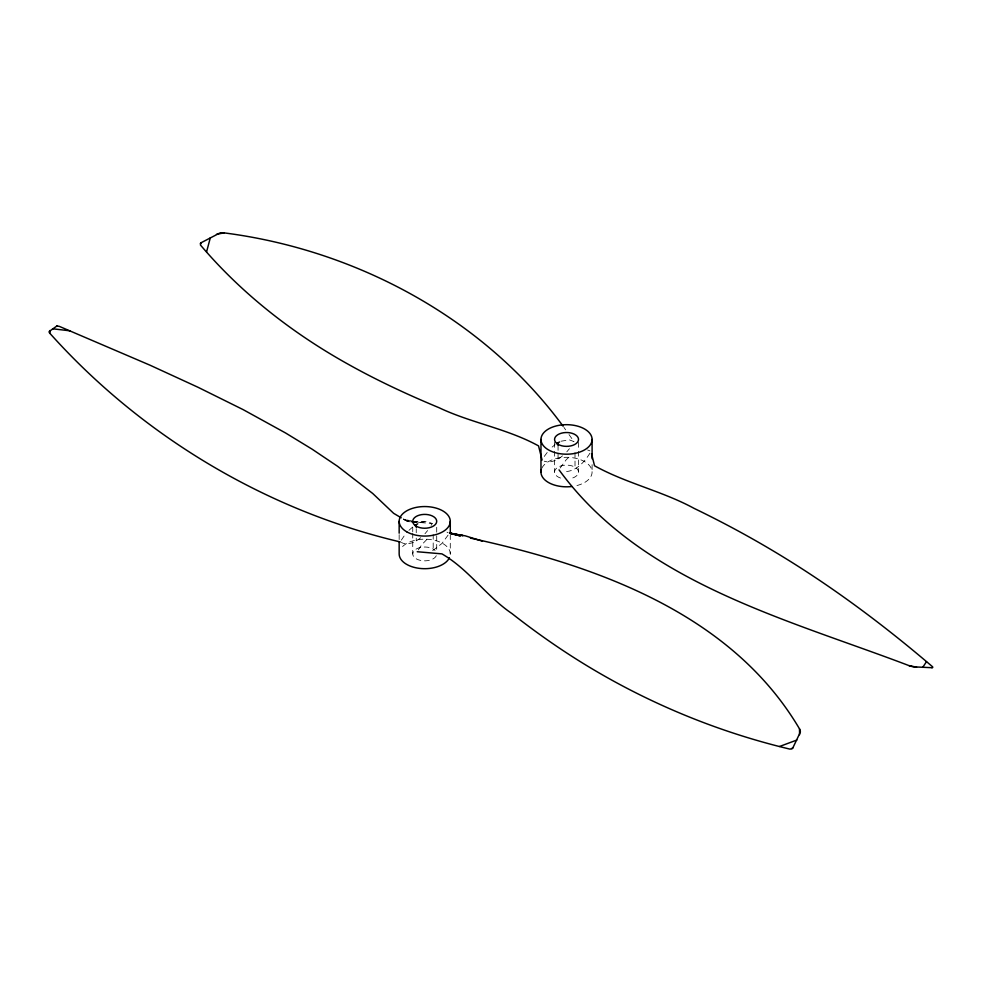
<?xml version="1.0" encoding="UTF-8"?>
<svg xmlns="http://www.w3.org/2000/svg" width="982" height="982" viewBox="0 0 982 982"><rect width="100%" height="100%" fill="white"/><g stroke="black" fill="none" stroke-linecap="round" stroke-linejoin="round"><path stroke-width="0.74" stroke-dasharray="4.91 3.68" d="M401.356 540.125L404.866 534.883M431.135 525.333L432.215 523.504L427.624 521.749L407.518 521.552L402.51 518.643C408.88 523.222 417.534 523.16 424.973 521.663M418.307 549.908L421.818 544.666L428.741 537.522M448.087 535.116L441.925 543.5L431.699 551.405M560.121 468.033L566.283 459.65L570.554 455.648M589.887 453.242C584.302 462.375 575.256 472.219 563.631 471.618M544.249 456.434L548.005 451.438M424.973 533.717L427.624 530.575M566.786 451.843L569.437 448.7M408.929 530.341L413.262 526.536M420.701 537.719C415.558 542.015 407.923 545.845 401.356 542.518M552.142 447.068L555.076 444.662M562.514 455.844C557.58 459.969 550.755 463.406 544.249 461.209M561.041 441.213L569.437 439.875L574.028 441.63L567.314 432.178M407.518 521.552L410.55 521.786M412.059 521.908L432.215 523.504M420.701 522.596L403.835 519.404L410.832 521.074M416.258 522.449L405.824 520.227L403.16 518.754M412.231 521.417L416.429 522.424M587.592 449.965L589.887 450.848M447.006 532.158L448.087 532.723M563.95 427.416L565.632 429.821M592.097 464.646L592.097 472.06M578.521 442.403L578.521 449.817M578.521 451.303L578.521 472.06M575.01 452.481L575.01 468.795M558.058 445.423L558.058 459.011M554.548 442.403L554.548 449.817M554.548 451.303L554.548 472.06M450.284 534.65L450.284 553.934M436.708 527.248L436.708 550.963M433.197 534.355L433.197 550.669M416.245 528.647L416.245 532.723M416.245 538.161L416.245 540.886M412.735 527.248L412.735 531.692M412.735 533.177L412.735 553.934M399.158 534.65L399.158 540.591M402.583 546.544A25.569 14.767 0 0 1 433.467 540.063A25.569 14.767 0 0 1 449.903 556.499M436.303 555.726A11.98 6.923 0 0 1 418.725 559.924A11.98 6.923 0 0 1 416.245 549.036A11.98 6.923 0 0 1 435.1 550.472M541.831 468.23A25.569 14.767 0 0 1 584.13 461.356A25.569 14.767 0 0 1 574.433 486.102M560.538 478.05A11.98 6.923 0 0 1 558.058 467.162A11.98 6.923 0 0 1 576.913 468.598A11.98 6.923 0 0 1 569.634 478.737"/><path stroke-width="1.47" d="M206.564 251.883L210.357 237.681M417.227 551.737L441.925 553.873C468.66 569.29 486.274 596.184 511.892 613.529C537.338 633.5 563.913 652.023 591.704 668.582C653.276 705.285 720.395 732.572 790.129 749.168L792.769 748.038L800.33 732.167A9.575 7.034 -20.1 0 0 799.508 728.865C731.148 612.915 595.031 565.202 470.439 538.099M563.116 426.225C483.696 318.18 356.122 249.809 224.043 232.869A9.575 7.034 -20.1 0 0 219.587 233.127L201.15 242.714L200.377 244.935C241.817 293.79 293.078 333.659 348.978 364.69C378.045 380.918 408.291 394.924 439.015 407.702C471.237 423.009 507.338 428.704 538.541 445.902L542.089 460.067M922.712 667.392L926.505 661.659M401.221 517.809L393.659 513.341L372.706 493.467L337.55 466.278L312.166 449.216L285.602 433.001L243.143 409.629L197.996 387.264L149.976 365.181L59.313 326.368L56.674 326.134L49.112 331.548A9.575 3.4 14.4 0 0 49.935 333.389C142.022 436.18 265.913 510.21 400.275 541.941M791.897 748.898L792.769 748.038M200.267 243.573L201.15 242.714M559.04 469.862C641.099 582.449 785.367 618.537 909.025 665.624A9.575 3.4 14.4 0 0 913.481 666.839L931.918 667.699L932.691 666.864C885.899 626.872 836.566 589.752 784.09 557.518C754.949 539.584 724.863 523.234 694.053 508.357C662.175 491.037 626.099 483.316 594.527 465.763L591.557 453.745M414.76 525.554L417.743 523.836M556.561 443.68L559.556 441.961M932.679 667.613L931.918 667.699M779.598 746.467L796.856 740.047M216.494 234.33L224.043 232.869M56.674 326.134L57.545 325.975M52.586 328.774L69.845 330.811M450.628 533.521L465.247 535.828L482.469 541.18M450.542 533.521L462.976 535.607L449.572 533.017M909.025 665.624L916.574 667.171M453.414 534.257L459.097 535.546M450.848 533.435L460.546 535.914L449.707 532.907M49.861 330.529L49.935 333.389M799.508 728.865L799.581 734.72M592.097 439.433A25.569 14.767 0 0 1 553.75 452.223A25.569 14.767 0 0 1 553.75 426.654A25.569 14.767 0 0 1 592.097 439.433L592.097 458.717M558.058 442.698L558.058 445.423M540.972 439.433L540.972 472.06M450.284 521.307L450.284 533.177M416.245 524.572L416.245 527.297M399.158 521.307L399.158 533.177M399.158 542.064L399.158 553.934A25.569 14.767 0 0 0 421.388 568.566A25.569 14.767 0 0 0 449.412 557.751M571.855 486.495A25.569 14.767 0 0 1 541.352 469.494M416.245 526.205A11.98 6.923 0 0 0 436.303 523.099A11.98 6.923 0 0 0 421.622 514.629A11.98 6.923 0 0 0 416.245 526.205M406.646 531.753A25.569 14.767 0 0 0 449.412 525.137A25.569 14.767 0 0 0 418.099 507.056A25.569 14.767 0 0 0 406.646 531.753M558.058 444.33A11.98 6.923 0 0 0 578.116 441.225A11.98 6.923 0 0 0 563.435 432.755A11.98 6.923 0 0 0 558.058 444.33"/></g></svg>
